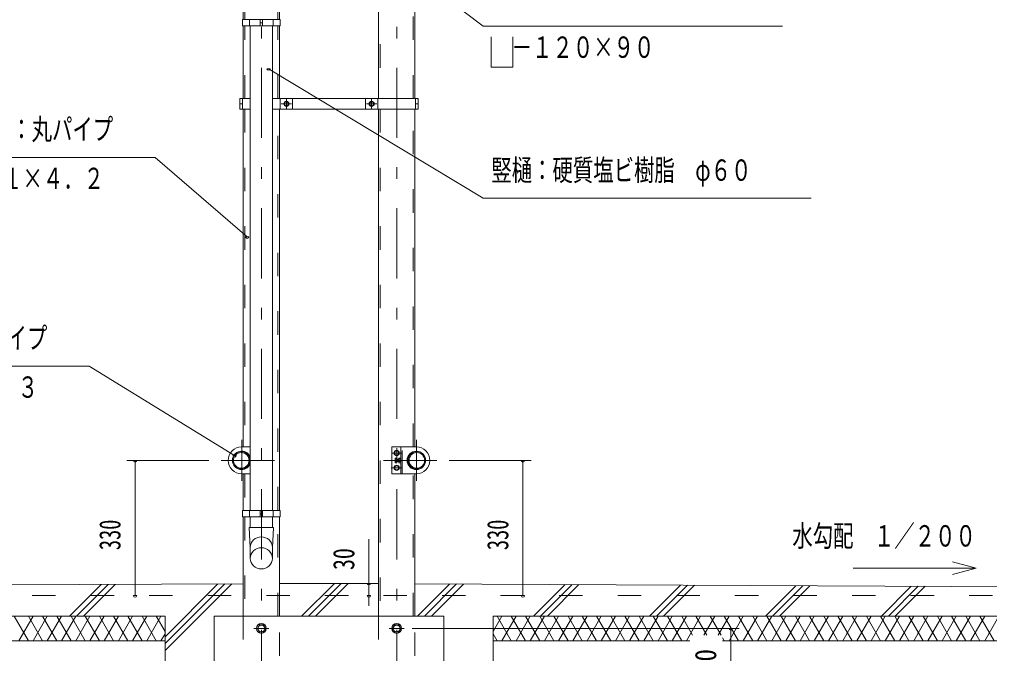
# Model space of a CAD drawing. Units: millimetres, scale not verified. Extents: x -31992 to 32005, y -14700 to 14700.
# Drawn here: x 19187 to 27469, y 1038 to 6454 of the extents above; entities that cross this region are included whole.
import ezdxf
from ezdxf.enums import TextEntityAlignment as Align

# ---------------------------------------------------------------- set-up
doc = ezdxf.new("R2010")
doc.units = ezdxf.units.MM
doc.header["$LTSCALE"] = 50
doc.linetypes.add('USER2', pattern=[10, 4, -6])
doc.linetypes.add('USER3', pattern=[24, 12, -5, 2, -5])
for name, color, linetype, lineweight in [('0-6_2-02BOLD', 7, 'Continuous', 18), ('0-7_2-12HIDDEN', 3, 'USER2', 18), ('0-8_2-22CENTER', 3, 'USER3', 18), ('0-9_2-42THIN', 4, 'Continuous', 18), ('0-A_2-52DIM', 3, 'Continuous', 18), ('0-B_2-62HATCH', 2, 'Continuous', 18)]:
    doc.layers.add(name, color=color, linetype=linetype, lineweight=lineweight)
doc.styles.add('ＭＳ ゴシック', font='')
doc.styles.get('ＭＳ ゴシック').set_extended_font_data('MS Gothic')

msp = doc.modelspace()

# ---------------------------------------------------------------- linework, layer by layer
at = {"layer": '0-6_2-02BOLD'}
for p, q in [((21096.94, 6453.9), (21096.94, 7241.41)), ((22251.95, 5778.4), (22251.95, 7241.41)), ((22563.8, 7241.41), (22563.8, 5778.4)), ((21408.79, 6543.06), (21408.79, 6453.9)), ((21096.94, 5778.4), (21096.94, 6397.9)), ((21151.01, 6397.9), (21151.01, 6453.9)), ((21156.61, 2260.9), (21156.61, 6397.9)), ((21242.2, 6453.9), (21242.2, 6397.9)), ((21263.55, 6425.9), (21242.2, 6425.9)), ((21263.55, 6397.9), (21263.55, 6453.9)), ((21349.14, 6397.9), (21349.14, 2260.9)), ((21354.69, 6453.9), (21354.69, 6397.9)), ((21408.79, 6397.9), (21408.79, 5778.4)), ((21091.35, 5732.91), (21070, 5732.91)), ((21091.35, 5687.41), (21091.35, 5778.4)), ((21414.4, 5778.4), (21414.4, 5687.41)), ((21519.4, 5687.41), (21519.4, 5778.4)), ((22141.34, 5778.4), (22141.34, 5687.41)), ((22246.34, 5687.41), (22246.34, 5778.4)), ((22569.39, 5778.4), (22569.39, 5687.41)), ((22569.39, 5732.91), (22590.73, 5732.91)), ((21096.94, 2803.4), (21096.94, 5687.41)), ((21408.79, 5687.41), (21408.79, 2260.9)), ((22251.95, 1357.9), (22251.95, 5687.41)), ((22563.8, 5687.41), (22563.8, 2803.4)), ((21156.61, 2803.4), (21084.87, 2803.4)), ((22442.87, 2803.4), (22442.87, 2572.4)), ((22395.64, 2698.01), (22407.87, 2698.01)), ((22407.87, 2677.8), (22395.64, 2677.8)), ((22407.87, 2698.4), (22425.37, 2698.4)), ((22425.37, 2677.4), (22407.87, 2677.4)), ((22427.14, 2698.01), (22442.87, 2698.01)), ((22442.87, 2677.8), (22427.14, 2677.8)), ((22427.14, 2667.7), (22442.87, 2667.7)), ((22501.67, 2677.4), (22497.82, 2677.4)), ((21084.87, 2572.4), (21156.61, 2572.4)), ((21096.95, 2260.9), (21096.95, 2572.4)), ((22563.8, 2572.4), (22563.8, 1357.9)), ((21151.01, 2204.9), (21151.01, 2260.9)), ((21242.2, 2204.9), (21242.2, 2260.9)), ((21263.55, 2260.9), (21263.55, 2204.9)), ((21354.69, 2260.9), (21354.69, 2204.9)), ((21096.94, 1357.9), (21096.94, 2204.9)), ((21156.59, 2204.9), (21156.59, 2115.78)), ((21242.2, 2232.9), (21263.55, 2232.9)), ((21349.09, 2204.9), (21349.09, 2115.78)), ((21408.79, 2204.9), (21408.79, 1357.9)), ((21096.95, 1634.25), (14795.37, 1602.9)), ((20850.37, 482.9), (20850.37, 1357.9)), ((23230.37, 1357.9), (23230.37, 482.9)), ((23230.37, 1357.9), (28865.37, 1357.9)), ((24910.37, 1147.9), (23230.37, 1147.9))]:
    msp.add_line(p, q, dxfattribs=at)
for points in [[(21414.4, 6453.9), (21091.35, 6453.9), (21091.35, 6397.9), (21414.4, 6397.9)], [(21448.97, 5722.81), (21466.46, 5712.69), (21483.96, 5722.81), (21483.96, 5743.01), (21466.46, 5753.12), (21448.97, 5743.01)], [(22176.78, 5722.81), (22194.27, 5712.69), (22211.79, 5722.81), (22211.79, 5743.01), (22194.27, 5753.12), (22176.78, 5743.01)], [(22425.37, 2740.8), (22425.37, 2761.01), (22407.87, 2771.11), (22390.37, 2761.01), (22390.37, 2740.8), (22407.87, 2730.69)], [(22393.88, 2670.75), (22393.88, 2705.05), (22395.64, 2708.11), (22407.87, 2708.11), (22407.87, 2667.7), (22395.64, 2667.7)], [(22425.37, 2614.8), (22425.37, 2635), (22407.87, 2645.11), (22390.37, 2635), (22390.37, 2614.8), (22407.87, 2604.69)], [(21091.35, 2204.9), (21414.4, 2204.9), (21414.4, 2260.9), (21091.35, 2260.9)], [(21270.05, 1282.65), (21287.22, 1252.9), (21270.05, 1223.15), (21235.69, 1223.15), (21218.52, 1252.9), (21235.69, 1282.65)], [(22425.05, 1282.65), (22442.22, 1252.9), (22425.05, 1223.15), (22390.7, 1223.15), (22373.52, 1252.9), (22390.7, 1282.65)]]:
    msp.add_lwpolyline(points, close=True, dxfattribs=at)
for points in [[(21156.61, 5778.4), (21070, 5778.4), (21070, 5687.41), (21156.61, 5687.41)], [(21349.14, 5778.4), (22590.73, 5778.4), (22590.73, 5687.41), (21349.14, 5687.41)], [(22575.87, 2803.4), (22365.88, 2803.4), (22365.88, 2572.4), (22575.87, 2572.4)], [(22442.87, 2708.11), (22427.14, 2708.11), (22425.37, 2705.05), (22425.37, 2670.75), (22427.14, 2667.7)], [(22497.82, 2698.4), (22501.67, 2698.4), (22505.17, 2694.9), (22505.17, 2680.9), (22501.67, 2677.41), (22501.67, 2698.4)], [(21156.61, 1851.51), (21156.61, 1941.96), (21149.6, 2115.79), (21356.1, 2115.79)], [(21356.1, 2115.79), (21349.11, 1941.96), (21349.11, 1851.51)], [(14795.37, 1602.9), (14795.37, 1147.9), (20430.37, 1147.9)], [(21408.8, 1635.81), (21830.37, 1637.9), (22251.95, 1635.81)], [(22563.8, 1634.25), (28865.37, 1602.9), (28865.37, 1147.9), (25190.37, 1147.9)], [(20430.37, 482.9), (20430.37, 1357.9), (14795.37, 1357.9)], [(20850.37, 1357.9), (22810.38, 1357.9), (22810.38, 482.9)]]:
    msp.add_lwpolyline(points, dxfattribs=at)
for centre, radius in [((21466.46, 5732.91), 21.88), ((21466.46, 5732.91), 17.15), ((22194.27, 5732.91), 21.88), ((22194.27, 5732.91), 17.15), ((21080.85, 2687.9), 74.72), ((21080.85, 2687.9), 66.67), ((22407.87, 2750.9), 21.88), ((22407.87, 2750.9), 17.15), ((22575.87, 2687.9), 78.75), ((22579.9, 2687.9), 74.72), ((22579.9, 2687.9), 66.67), ((22407.87, 2624.9), 21.88), ((22407.87, 2624.9), 17.15), ((21252.87, 1252.9), 42), ((21252.87, 1252.9), 28.88), ((22407.87, 1252.9), 42), ((22407.87, 1252.9), 28.88)]:
    msp.add_circle(centre, radius, dxfattribs=at)
for centre, radius, start, end in [((21084.87, 2687.9), 115.5, 90, 270), ((21084.87, 2687.9), 78.75, 24.35744, 335.64256), ((22575.87, 2687.9), 115.5, 270, 90), ((22423.65, 2687.91), 29.79, 160.17088, 199.83133), ((22401.98, 2703.06), 8.11, 180, 218.54623), ((22401.98, 2672.75), 8.11, 141.46857, 180), ((22433.48, 2703.06), 8.11, 180, 218.53143), ((22455.16, 2687.9), 29.79, 160.16867, 199.82912), ((22433.48, 2672.75), 8.11, 141.45377, 180), ((21252.87, 1938.53), 96.43, 3.55867, 176.44133), ((21252.87, 1845.52), 96.43, 3.55867, 176.44133), ((21252.87, 1857.5), 96.44, 183.56303, 356.43697)]:
    msp.add_arc(centre, radius, start, end, dxfattribs=at)
at = {"layer": '0-7_2-12HIDDEN'}
for p, q in [((21111.64, 6453.9), (21111.64, 7241.41)), ((22266.65, 7241.41), (22266.65, 5778.4)), ((22549.1, 5778.4), (22549.1, 7241.41)), ((21394.09, 6453.9), (21394.09, 6537.72)), ((21111.64, 5778.4), (21111.64, 6397.9)), ((21394.09, 5778.4), (21394.09, 6397.9)), ((21111.64, 5687.41), (21111.64, 2803.4)), ((21394.09, 2260.9), (21394.09, 5687.41)), ((22266.65, 5687.41), (22266.65, 1357.9)), ((22549.1, 2803.4), (22549.1, 5687.41)), ((22454.07, 2572.4), (22454.07, 2803.4)), ((21111.65, 2572.4), (21111.65, 2260.9)), ((22549.1, 1357.9), (22549.1, 2572.4)), ((21111.64, 2204.9), (21111.64, 1357.9)), ((21394.09, 1357.9), (21394.09, 2204.9)), ((14795.37, 1532.9), (28865.37, 1532.9)), ((21096.95, 1357.9), (21096.95, 517.9))]:
    msp.add_line(p, q, dxfattribs=at)
for points in [[(21096.95, 517.9), (21408.8, 517.9), (21408.8, 1357.9)], [(22251.95, 1357.9), (22251.95, 517.9), (22563.8, 517.9), (22563.8, 1357.9)]]:
    msp.add_lwpolyline(points, dxfattribs=at)
at = {"layer": '0-8_2-22CENTER'}
for p, q in [((21252.87, 7241.41), (21252.87, -1827.1)), ((22407.87, 7241.41), (22407.87, -1827.1)), ((21422.71, 5732.91), (21510.22, 5732.91)), ((21466.46, 5776.65), (21466.46, 5689.16)), ((22238.03, 5732.91), (22150.52, 5732.91)), ((22194.27, 5776.65), (22194.27, 5689.16)), ((21084.87, 2862.9), (21084.87, 2512.9)), ((22575.87, 2512.9), (22575.87, 2862.9)), ((22451.62, 2750.9), (22364.12, 2750.9)), ((21364.87, 2687.9), (20909.88, 2687.9)), ((22750.87, 2687.9), (22295.87, 2687.9)), ((22361.83, 2624.9), (22451.62, 2624.9)), ((21315.87, 1252.9), (21189.87, 1252.9)), ((22470.87, 1252.9), (22344.87, 1252.9))]:
    msp.add_line(p, q, dxfattribs=at)
at = {"layer": '0-9_2-42THIN'}
for p, q in [((22407.87, 2695.6), (22425.37, 2695.6)), ((22425.37, 2680.2), (22407.87, 2680.2)), ((22504.47, 2695.6), (22497.5, 2695.6)), ((22497.5, 2680.2), (22504.47, 2680.2))]:
    msp.add_line(p, q, dxfattribs=at)
at = {"layer": '0-A_2-52DIM'}
for p, q in [((21328.33, 6033), (21300.33, 6033)), ((23145.73, 4926.09), (21314.33, 6033)), ((18385.47, 5275.48), (20345.47, 5275.48)), ((20345.47, 5275.48), (21132.43, 4597.82)), ((23145.73, 4926.09), (25945.73, 4926.09)), ((21146.43, 4597.82), (21118.43, 4597.82)), ((19782.87, 3492.9), (17822.87, 3492.9)), ((21024.54, 2728.79), (19782.87, 3492.9)), ((20804.87, 2687.9), (20104.87, 2687.9)), ((20188.87, 2687.9), (20160.87, 2687.9)), ((20174.87, 2687.9), (20174.87, 1532.9)), ((21038.54, 2728.79), (21010.54, 2728.79)), ((23555.87, 2687.9), (22855.87, 2687.9)), ((23499.87, 2687.9), (23471.87, 2687.9)), ((23485.87, 1532.9), (23485.87, 2687.9)), ((22171.32, 1445.03), (22171.32, 2015.9)), ((27152.95, 1713.33), (27355.79, 1767.69)), ((22227.05, 1637.9), (21920.1, 1637.9)), ((22185.32, 1637.9), (22157.32, 1637.9)), ((20188.87, 1532.9), (20160.87, 1532.9)), ((22185.32, 1532.9), (22157.32, 1532.9)), ((23499.87, 1532.9), (23471.87, 1532.9)), ((25330.37, 1252.9), (22540.87, 1252.9)), ((25274.37, 1252.9), (25246.37, 1252.9)), ((25260.37, 104.9), (25260.37, 1252.9))]:
    msp.add_line(p, q, dxfattribs=at)
for points in [[(25700.73, 6396.09), (23145.73, 6396.09), (22057.18, 7220.38)], [(23400.03, 6303.61), (23400.03, 6046.09), (23215.72, 6046.09), (23215.72, 6303.61)], [(26305.8, 1767.69), (27355.79, 1767.69), (27152.95, 1822.04)]]:
    msp.add_lwpolyline(points, dxfattribs=at)
for centre in [(21314.33, 6033), (21132.43, 4597.82), (20174.87, 2687.9), (21024.54, 2728.79), (23485.87, 2687.9), (22171.32, 1637.9), (20174.87, 1532.9), (22171.32, 1532.9), (23485.87, 1532.9), (25260.37, 1252.9)]:
    msp.add_arc(centre, 14, 180, 0, dxfattribs=at)
at = {"layer": '0-B_2-62HATCH'}
for p, q in [((19616.08, 1357.9), (19886.41, 1628.23)), ((19946.1, 1628.53), (19675.48, 1357.9)), ((19734.87, 1357.9), (20005.8, 1628.83)), ((20430.37, 1063.45), (21000.7, 1633.77)), ((20941, 1633.48), (20430.37, 1122.85)), ((20430.37, 1182.24), (20881.31, 1633.18)), ((21595.98, 1357.9), (21875.75, 1637.68)), ((21934.85, 1637.38), (21655.37, 1357.9)), ((21714.77, 1357.9), (21993.96, 1637.09)), ((22860.8, 1632.78), (22585.93, 1357.9)), ((22645.32, 1357.9), (22919.9, 1632.48)), ((22979.01, 1632.19), (22704.72, 1357.9)), ((23575.88, 1357.9), (23845.85, 1627.88)), ((23904.95, 1627.58), (23635.27, 1357.9)), ((23694.67, 1357.9), (23964.05, 1627.29)), ((24565.83, 1357.9), (24830.9, 1622.97)), ((24625.23, 1357.9), (24890, 1622.68)), ((24949.11, 1622.39), (24684.62, 1357.9)), ((25555.78, 1357.9), (25815.94, 1618.07)), ((25875.05, 1617.78), (25615.17, 1357.9)), ((25674.57, 1357.9), (25934.16, 1617.49)), ((26545.73, 1357.9), (26801, 1613.17)), ((26860.1, 1612.88), (26605.13, 1357.9)), ((26664.52, 1357.9), (26919.2, 1612.59)), ((19264.05, 1147.9), (19142.8, 1357.9)), ((19183.22, 1147.9), (19304.46, 1357.9)), ((19264.05, 1357.9), (19385.29, 1147.9)), ((19425.7, 1357.9), (19304.46, 1147.9)), ((19506.53, 1147.9), (19385.29, 1357.9)), ((19425.7, 1147.9), (19546.95, 1357.9)), ((19506.53, 1357.9), (19627.78, 1147.9)), ((19668.19, 1357.9), (19546.95, 1147.9)), ((19749.02, 1147.9), (19627.78, 1357.9)), ((19668.19, 1147.9), (19789.43, 1357.9)), ((19749.02, 1357.9), (19870.26, 1147.9)), ((19910.68, 1357.9), (19789.43, 1147.9)), ((19991.5, 1147.9), (19870.26, 1357.9)), ((19910.68, 1147.9), (20031.92, 1357.9)), ((19991.51, 1357.9), (20112.75, 1147.9)), ((20153.16, 1357.9), (20031.92, 1147.9)), ((20234, 1147.9), (20112.75, 1357.9)), ((20153.16, 1147.9), (20274.41, 1357.9)), ((20234, 1357.9), (20355.23, 1147.9)), ((20395.65, 1357.9), (20274.41, 1147.9)), ((20430.37, 1227.77), (20355.23, 1357.9)), ((23230.37, 1227.79), (23305.5, 1357.9)), ((23265.08, 1357.9), (23386.33, 1147.9)), ((23426.74, 1357.9), (23305.49, 1147.9)), ((23386.33, 1357.9), (23507.57, 1147.9)), ((23426.74, 1147.9), (23547.98, 1357.9)), ((23628.81, 1147.9), (23507.57, 1357.9)), ((23547.98, 1147.9), (23669.22, 1357.9)), ((23628.81, 1357.9), (23750.05, 1147.9)), ((23790.47, 1357.9), (23669.22, 1147.9)), ((23871.3, 1147.9), (23750.05, 1357.9)), ((23790.47, 1147.9), (23911.71, 1357.9)), ((23871.3, 1357.9), (23992.54, 1147.9)), ((24032.96, 1357.9), (23911.71, 1147.9)), ((24113.79, 1147.9), (23992.54, 1357.9)), ((24032.96, 1147.9), (24154.2, 1357.9)), ((24113.79, 1357.9), (24235.03, 1147.9)), ((24275.45, 1357.9), (24154.2, 1147.9)), ((24356.27, 1147.9), (24235.03, 1357.9)), ((24275.45, 1147.9), (24396.68, 1357.9)), ((24356.27, 1357.9), (24477.52, 1147.9)), ((24517.93, 1357.9), (24396.69, 1147.9)), ((24598.76, 1147.9), (24477.52, 1357.9)), ((24517.93, 1147.9), (24639.17, 1357.9)), ((24720, 1147.9), (24598.76, 1357.9)), ((24760.42, 1357.9), (24639.17, 1147.9)), ((24720, 1357.9), (24841.25, 1147.9)), ((24881.66, 1357.9), (24760.42, 1147.9)), ((24934.54, 1196.31), (24841.25, 1357.9)), ((24881.66, 1147.9), (25002.9, 1357.9)), ((24962.49, 1357.9), (25055.79, 1196.31)), ((25030.86, 1196.31), (25124.15, 1357.9)), ((25083.73, 1357.9), (25177.03, 1196.31)), ((25152.1, 1196.31), (25245.39, 1357.9)), ((25204.98, 1357.9), (25326.22, 1147.9)), ((25366.64, 1357.9), (25245.39, 1147.9)), ((25447.47, 1147.9), (25326.22, 1357.9)), ((25366.64, 1147.9), (25487.88, 1357.9)), ((25447.47, 1357.9), (25568.71, 1147.9)), ((25609.13, 1357.9), (25487.88, 1147.9)), ((25689.95, 1147.9), (25568.71, 1357.9)), ((25609.13, 1147.9), (25730.36, 1357.9)), ((25689.95, 1357.9), (25811.2, 1147.9)), ((25851.61, 1357.9), (25730.37, 1147.9)), ((25932.44, 1147.9), (25811.2, 1357.9)), ((25851.61, 1147.9), (25972.85, 1357.9)), ((25932.44, 1357.9), (26053.68, 1147.9)), ((26094.1, 1357.9), (25972.85, 1147.9)), ((26174.93, 1147.9), (26053.69, 1357.9)), ((26094.1, 1147.9), (26215.35, 1357.9)), ((26174.93, 1357.9), (26296.17, 1147.9)), ((26336.58, 1357.9), (26215.35, 1147.9)), ((26417.41, 1147.9), (26296.17, 1357.9)), ((26336.58, 1147.9), (26457.83, 1357.9)), ((26417.42, 1357.9), (26538.66, 1147.9)), ((26579.07, 1357.9), (26457.83, 1147.9)), ((26538.66, 1357.9), (26659.9, 1147.9)), ((26579.07, 1147.9), (26700.32, 1357.9)), ((26781.15, 1147.9), (26659.9, 1357.9)), ((26700.32, 1147.9), (26821.56, 1357.9)), ((26781.15, 1357.9), (26902.39, 1147.9)), ((26942.81, 1357.9), (26821.56, 1147.9)), ((27023.63, 1147.9), (26902.39, 1357.9)), ((26942.81, 1147.9), (27064.05, 1357.9)), ((27023.63, 1357.9), (27144.88, 1147.9)), ((27185.29, 1357.9), (27064.05, 1147.9)), ((27266.12, 1147.9), (27144.88, 1357.9)), ((27185.29, 1147.9), (27306.54, 1357.9)), ((27266.12, 1357.9), (27387.37, 1147.9)), ((27427.78, 1357.9), (27306.53, 1147.9)), ((27387.37, 1357.9), (27508.61, 1147.9)), ((27427.78, 1147.9), (27549.03, 1357.9)), ((20395.65, 1147.9), (20430.37, 1208.04)), ((23265.08, 1147.9), (23230.37, 1208.02)), ((25204.98, 1147.9), (25190.37, 1173.2))]:
    msp.add_line(p, q, dxfattribs=at)

# ---------------------------------------------------------------- texts
at = {"layer": '0-A_2-52DIM', "color": 7, "style": 'ＭＳ ゴシック', "width": 0.7}
for s, p in [('\u3000－１２０×９０', (23215.72, 6070.96)), ('柱・梁：丸パイプ', (18595.47, 5370.36)), ('竪樋：硬質塩ビ樹脂\u3000φ６０', (23215.73, 5020.97)), ('φ８９．１×４．２', (18385.47, 4950.35)), ('車止め：丸パイプ', (18032.87, 3587.78)), ('φ４２．７×２．３', (17822.87, 3167.77)), ('水勾配\u3000１／２００', (25785.65, 1897.56))]:
    msp.add_text(s, height=182.3, dxfattribs=at).set_placement(p, align=Align.BOTTOM_LEFT)
at = {"layer": '0-A_2-52DIM', "color": 7, "style": 'ＭＳ ゴシック'}
for s, width, p in [('330', 0.7, (20104.87, 1921.65)), ('330', 0.7, (23415.88, 1921.65)), ('30', 0.75, (22101.32, 1752.26)), ('170', 0.85, (25190.37, 760.12))]:
    msp.add_text(s, height=182.3, rotation=90, dxfattribs=dict(at, width=width)).set_placement(p, align=Align.BOTTOM_LEFT)

doc.saveas('drawing.dxf')
